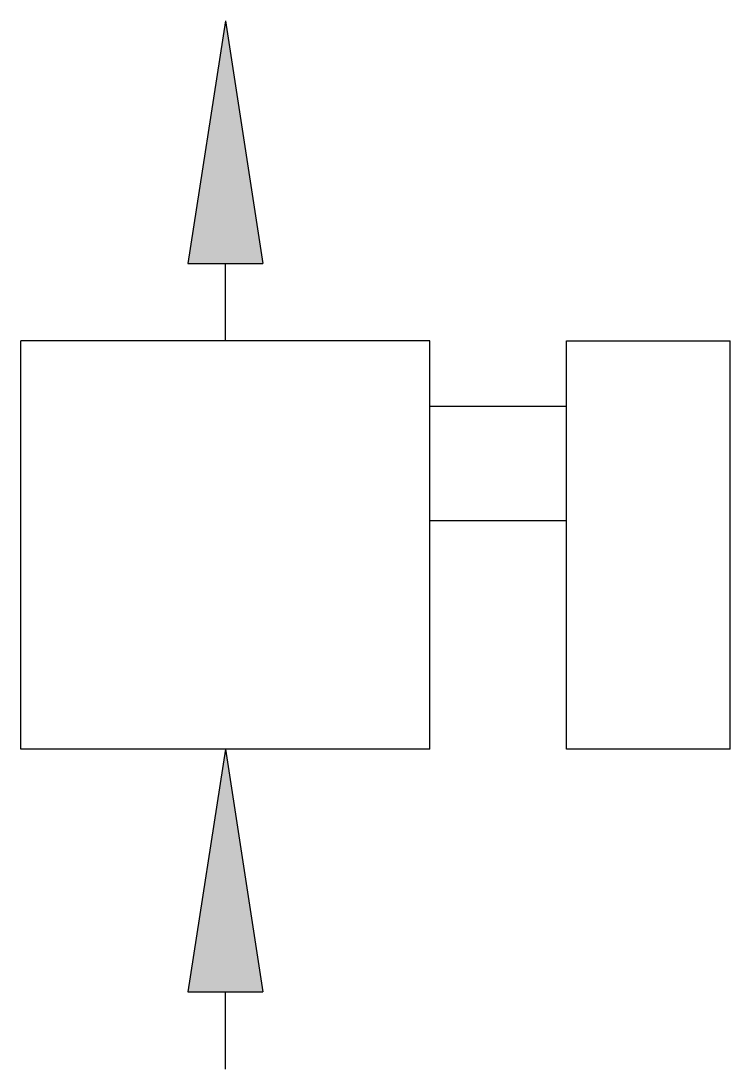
# Model space of a CAD drawing. Header units: millimetres. Extents: x -10099.697 to -10099.176, y 57.264 to 58.034.
import ezdxf

# ---------------------------------------------------------------- set-up
doc = ezdxf.new("R2010")
doc.units = ezdxf.units.MM
doc.header["$LTSCALE"] = 10
doc.layers.add('Tub_equipamentos', color=3, linetype='Continuous')

msp = doc.modelspace()

# ---------------------------------------------------------------- hatches: boundary and pattern name
at = {"layer": 'Tub_equipamentos'}
for points in [[(-10099.54674, 58.03388), (-10099.57419, 57.85582), (-10099.51928, 57.85582)], [(-10099.54674, 57.49917), (-10099.57419, 57.32111), (-10099.51928, 57.32111)]]:
    msp.add_hatch(color=1, dxfattribs=at).paths.add_polyline_path(points)

# ---------------------------------------------------------------- linework, layer by layer
for p, q in [((-10099.54674, 58.03388), (-10099.57419, 57.85582)), ((-10099.54674, 58.03388), (-10099.51928, 57.85582)), ((-10099.57419, 57.85582), (-10099.51928, 57.85582)), ((-10099.54674, 57.79917), (-10099.54674, 57.85582)), ((-10099.39674, 57.79917), (-10099.69674, 57.79917)), ((-10099.69674, 57.49917), (-10099.69674, 57.79917)), ((-10099.39674, 57.49917), (-10099.39674, 57.79917)), ((-10099.29644, 57.49917), (-10099.29644, 57.79917)), ((-10099.29644, 57.79917), (-10099.17644, 57.79917)), ((-10099.17644, 57.49917), (-10099.17644, 57.79917)), ((-10099.39674, 57.75117), (-10099.29644, 57.75117)), ((-10099.39674, 57.66717), (-10099.29644, 57.66717)), ((-10099.39674, 57.49917), (-10099.69674, 57.49917)), ((-10099.54674, 57.49917), (-10099.57419, 57.32111)), ((-10099.54674, 57.49917), (-10099.51928, 57.32111)), ((-10099.17644, 57.49917), (-10099.29644, 57.49917)), ((-10099.57419, 57.32111), (-10099.51928, 57.32111)), ((-10099.54674, 57.26446), (-10099.54674, 57.32111))]:
    msp.add_line(p, q, dxfattribs=at)

doc.saveas('drawing.dxf')
